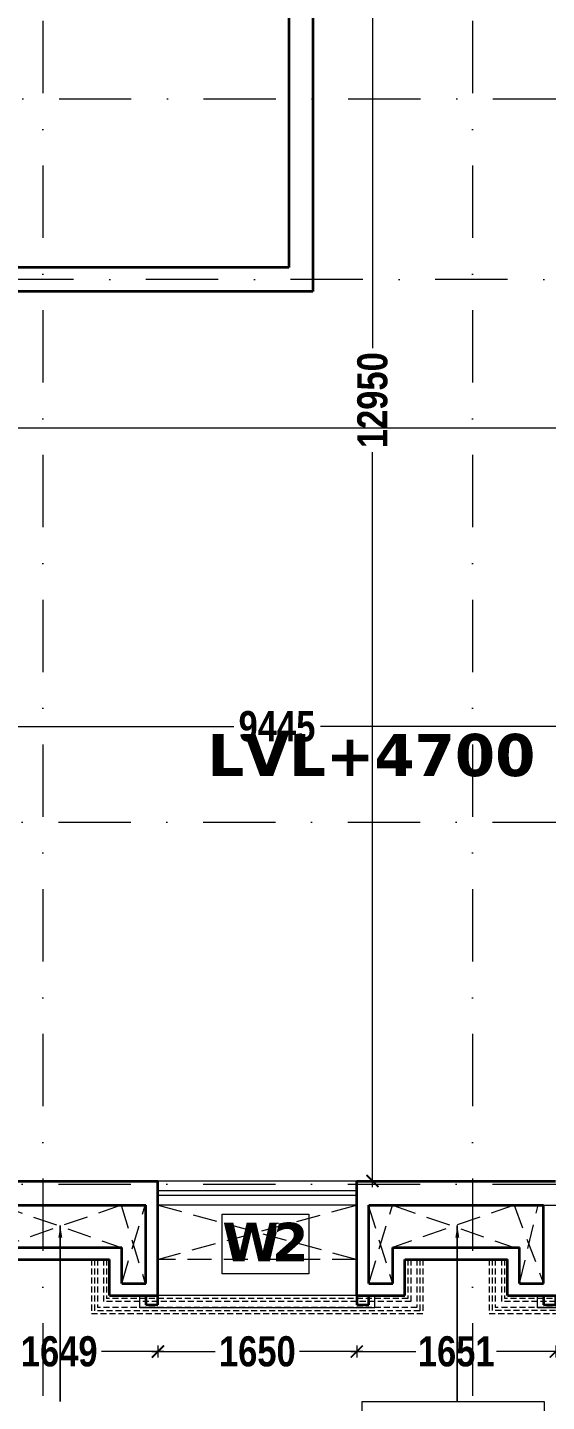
# Model space of a CAD drawing. Header units: millimetres. Extents: x -3092155 to 4513934, y -12317808 to 1850003.
# Drawn here: x -404027 to -399720, y -5738554 to -5727161 of the extents above; entities that cross this region are included whole.
import ezdxf

# ---------------------------------------------------------------- set-up
doc = ezdxf.new("R2010")
doc.units = ezdxf.units.MM
doc.header["$LTSCALE"] = 2
doc.header["$MEASUREMENT"] = 0
doc.header["$PDMODE"] = 34
doc.header["$PDSIZE"] = 500
for name, pattern in [('DASHDOT', [1, 0.5, -0.25, 0, -0.25]), ('DASHED2', [0.375, 0.25, -0.125]), ('HIDDEN', [0.375, 0.25, -0.125])]:
    doc.linetypes.add(name, pattern=pattern)
for name, color, linetype, lineweight in [('cornice', 12, 'Continuous', 25), ('D DIM', 250, 'Continuous', 9), ('DUCT', 37, 'Continuous', 35), ('GRID', 251, 'DASHDOT', 5), ('PROJ', 251, 'HIDDEN', 5), ('SILL', 74, 'Continuous', 9), ('TEXT', 7, 'Continuous', 13), ('W2', 162, 'Continuous', 5), ('WAll', 250, 'Continuous', 35), ('WIN', 5, 'Continuous', 15)]:
    doc.layers.add(name, color=color, linetype=linetype, lineweight=lineweight)
doc.layers.add('DOT', color=7, linetype='DASHED2', lineweight=0, true_color=0x89067c)
doc.layers.add('duct text', color=7, linetype='Continuous', lineweight=5, true_color=0x30182a)
doc.styles.add('door', font='arial.ttf', dxfattribs={"height": 70})
doc.styles.add('INNER DIM', font='ARIALNB.TTF', dxfattribs={"height": 250})
doc.styles.add('style2', font='verdana.ttf')
doc.dimstyles.new('DOOR', dxfattribs={"dimtxt": 100, "dimasz": 100, "dimexe": 25, "dimexo": 50, "dimgap": 25, "dimtad": 0, "dimtih": 1, "dimtoh": 1, "dimdec": 0, "dimzin": 3, "dimdsep": 46, "dimtxsty": 'door', "dimblk": 'OBLIQUE', "dimcen": 200, "dimclrd": 256, "dimclre": 256, "dimclrt": 256, "dimadec": 0, "dimazin": 0, "dimtfac": 1, "dimtdec": 0, "dimtofl": 0, "dimtmove": 2, "dimatfit": 3, "dimfxl": 300, "dimfxlon": 1, "dimfrac": 1, "dimtolj": 1, "dimtzin": 0, "dimlwd": -1, "dimlwe": -1, "dimarcsym": 0})
doc.dimstyles.new('INNER DIM', dxfattribs={"dimscale": 0, "dimtxt": 250, "dimasz": 100, "dimexe": 50, "dimexo": 50, "dimgap": 50, "dimtad": 0, "dimdec": 0, "dimzin": 0, "dimdsep": 46, "dimtxsty": 'INNER DIM', "dimblk": 'ARCHTICK', "dimcen": 100, "dimdle": 50, "dimclrd": 256, "dimclre": 256, "dimclrt": 256, "dimadec": 0, "dimazin": 0, "dimtfac": 1, "dimtdec": 0, "dimtix": 1, "dimtmove": 2, "dimatfit": 3, "dimfxl": 50, "dimfxlon": 1, "dimtolj": 1, "dimtzin": 0, "dimlwd": -1, "dimlwe": -1, "dimarcsym": 1})

# ---------------------------------------------------------------- blocks, each defined once
blk = doc.blocks.new('TGTG')
at = {"layer": 'W2', "lineweight": 15, "ltscale": 0.1}
for p, q in [((-1113180, -7689732), (-1112460, -7689732)), ((-1113180, -7690226), (-1113180, -7689732)), ((-1112460, -7689732), (-1112460, -7690226)), ((-1112460, -7690226), (-1113180, -7690226))]:
    blk.add_line(p, q, dxfattribs=at)
at = {"layer": 'W2', "ltscale": 100, "insert": (-1113179, -7689802), "char_height": 320, "width": 715, "attachment_point": 1, "style": 'style2'}
blk.add_mtext('{\\fVerdana|b1|i0|c0|p34;\\T0.8;W2}', dxfattribs=at)
blk = doc.blocks.new('_ArchTick')
at = {"color": 0, "linetype": 'ByBlock', "const_width": 0.15}
blk.add_lwpolyline([(-0.5, -0.5), (0.5, 0.5)], dxfattribs=at)
blk = doc.blocks.new('*D129')
at = {"layer": 'D DIM', "ltscale": 100, "transparency": 16777216}
for p, q in [((-402995, -5738140), (-402470, -5738140)), ((-402945, -5738090), (-402945, -5738190)), ((-401245, -5738140), (-401770, -5738140)), ((-401295, -5738090), (-401295, -5738190))]:
    blk.add_line(p, q, dxfattribs=at)
at = {"layer": 'Defpoints', "color": 0, "lineweight": 50, "ltscale": 100, "transparency": 16777216}
for p in [(-402945, -5737500), (-401295, -5737500), (-401295, -5738140)]:
    blk.add_point(p, dxfattribs=at)
at = {"layer": 'D DIM', "ltscale": 100, "transparency": 16777216, "xscale": 100, "yscale": 100, "zscale": 100, "rotation": 180}
blk.add_blockref('_ArchTick', (-402945, -5738140), dxfattribs=at)
at = {"layer": 'D DIM', "ltscale": 100, "transparency": 16777216, "xscale": 100, "yscale": 100, "zscale": 100}
blk.add_blockref('_ArchTick', (-401295, -5738140), dxfattribs=at)
at = {"layer": 'D DIM', "ltscale": 100, "transparency": 16777216, "insert": (-402120, -5738140), "char_height": 250, "attachment_point": 5, "style": 'INNER DIM'}
blk.add_mtext('\\A1;1650', dxfattribs=at)
blk = doc.blocks.new('*D262')
at = {"layer": 'D DIM', "ltscale": 100, "transparency": 16777216}
for p, q in [((-406679, -5730530), (-406679, -5730430)), ((-385234, -5730530), (-385234, -5730430)), ((-406729, -5730480), (-396837, -5730480)), ((-385184, -5730480), (-395957, -5730480))]:
    blk.add_line(p, q, dxfattribs=at)
at = {"layer": 'Defpoints', "color": 0, "lineweight": 50, "ltscale": 100, "transparency": 16777216}
for p in [(-385234, -5730480), (-406679, -5730703), (-385234, -5730701)]:
    blk.add_point(p, dxfattribs=at)
at = {"layer": 'D DIM', "ltscale": 100, "transparency": 16777216, "xscale": 100, "yscale": 100, "zscale": 100, "rotation": 180}
blk.add_blockref('_ArchTick', (-406679, -5730480), dxfattribs=at)
at = {"layer": 'D DIM', "ltscale": 100, "transparency": 16777216, "xscale": 100, "yscale": 100, "zscale": 100}
blk.add_blockref('_ArchTick', (-385234, -5730480), dxfattribs=at)
at = {"layer": 'D DIM', "ltscale": 100, "transparency": 16777216, "insert": (-396397, -5730480), "char_height": 250, "attachment_point": 5, "style": 'INNER DIM'}
blk.add_mtext('\\A1;21445', dxfattribs=at)
blk = doc.blocks.new('*D269')
at = {"layer": 'D DIM', "ltscale": 100, "transparency": 16777216}
for p, q in [((-406679, -5733006), (-406679, -5732906)), ((-397234, -5733006), (-397234, -5732906)), ((-406729, -5732956), (-402316, -5732956)), ((-397184, -5732956), (-401597, -5732956))]:
    blk.add_line(p, q, dxfattribs=at)
at = {"layer": 'Defpoints', "color": 0, "lineweight": 50, "ltscale": 100, "transparency": 16777216}
for p in [(-397234, -5732956), (-406679, -5733576), (-397234, -5733926)]:
    blk.add_point(p, dxfattribs=at)
at = {"layer": 'D DIM', "ltscale": 100, "transparency": 16777216, "xscale": 100, "yscale": 100, "zscale": 100, "rotation": 180}
blk.add_blockref('_ArchTick', (-406679, -5732956), dxfattribs=at)
at = {"layer": 'D DIM', "ltscale": 100, "transparency": 16777216, "xscale": 100, "yscale": 100, "zscale": 100}
blk.add_blockref('_ArchTick', (-397234, -5732956), dxfattribs=at)
at = {"layer": 'D DIM', "ltscale": 100, "transparency": 16777216, "insert": (-401957, -5732956), "char_height": 250, "attachment_point": 5, "style": 'INNER DIM'}
blk.add_mtext('\\A1;9445', dxfattribs=at)
blk = doc.blocks.new('*D824')
at = {"layer": 'D DIM', "ltscale": 100, "transparency": 16777216}
for p, q in [((-401114, -5723776), (-401214, -5723776)), ((-401164, -5723726), (-401164, -5729821)), ((-401164, -5736776), (-401164, -5730681)), ((-401214, -5736726), (-401114, -5736726))]:
    blk.add_line(p, q, dxfattribs=at)
at = {"layer": 'Defpoints', "color": 0, "lineweight": 50, "ltscale": 100, "transparency": 16777216}
for p in [(-400459, -5723776), (-401295, -5736726), (-401164, -5736726)]:
    blk.add_point(p, dxfattribs=at)
at = {"layer": 'D DIM', "ltscale": 100, "transparency": 16777216, "xscale": 100, "yscale": 100, "zscale": 100}
for p, rotation in [((-401164, -5723776), 90), ((-401164, -5736726), 270)]:
    blk.add_blockref('_ArchTick', p, dxfattribs=dict(at, rotation=rotation))
at = {"layer": 'D DIM', "ltscale": 100, "transparency": 16777216, "insert": (-401164, -5730251), "char_height": 250, "attachment_point": 5, "rotation": 90, "style": 'INNER DIM'}
blk.add_mtext('\\A1;12950', dxfattribs=at)
blk = doc.blocks.new('*D870')
at = {"layer": 'D DIM', "ltscale": 100, "transparency": 16777216}
for p, q in [((-404644, -5738140), (-404115, -5738140)), ((-404594, -5738090), (-404594, -5738190)), ((-402895, -5738140), (-403414, -5738140)), ((-402945, -5738090), (-402945, -5738190))]:
    blk.add_line(p, q, dxfattribs=at)
at = {"layer": 'Defpoints', "color": 0, "lineweight": 50, "ltscale": 100, "transparency": 16777216}
for p in [(-404594, -5737676), (-402945, -5737676), (-402945, -5738140)]:
    blk.add_point(p, dxfattribs=at)
at = {"layer": 'D DIM', "ltscale": 100, "transparency": 16777216, "xscale": 100, "yscale": 100, "zscale": 100, "rotation": 180}
blk.add_blockref('_ArchTick', (-404594, -5738140), dxfattribs=at)
at = {"layer": 'D DIM', "ltscale": 100, "transparency": 16777216, "xscale": 100, "yscale": 100, "zscale": 100}
blk.add_blockref('_ArchTick', (-402945, -5738140), dxfattribs=at)
at = {"layer": 'D DIM', "ltscale": 100, "transparency": 16777216, "insert": (-403764, -5738140), "char_height": 250, "attachment_point": 5, "style": 'INNER DIM'}
blk.add_mtext('\\A1;1649', dxfattribs=at)
blk = doc.blocks.new('*D871')
at = {"layer": 'D DIM', "ltscale": 100, "transparency": 16777216}
for p, q in [((-401345, -5738140), (-400804, -5738140)), ((-401295, -5738090), (-401295, -5738190)), ((-399594, -5738140), (-400136, -5738140)), ((-399644, -5738090), (-399644, -5738190))]:
    blk.add_line(p, q, dxfattribs=at)
at = {"layer": 'Defpoints', "color": 0, "lineweight": 50, "ltscale": 100, "transparency": 16777216}
for p in [(-401295, -5737676), (-399644, -5737676), (-399644, -5738140)]:
    blk.add_point(p, dxfattribs=at)
at = {"layer": 'D DIM', "ltscale": 100, "transparency": 16777216, "xscale": 100, "yscale": 100, "zscale": 100, "rotation": 180}
blk.add_blockref('_ArchTick', (-401295, -5738140), dxfattribs=at)
at = {"layer": 'D DIM', "ltscale": 100, "transparency": 16777216, "xscale": 100, "yscale": 100, "zscale": 100}
blk.add_blockref('_ArchTick', (-399644, -5738140), dxfattribs=at)
at = {"layer": 'D DIM', "ltscale": 100, "transparency": 16777216, "insert": (-400470, -5738140), "char_height": 250, "attachment_point": 5, "style": 'INNER DIM'}
blk.add_mtext('\\A1;1651', dxfattribs=at)
blk = doc.blocks.new('YHYH')
at = {"layer": 'DOT', "linetype": 'DASHED2', "ltscale": 100}
for p, q in [((-432779, -5887706), (-432779, -5888031)), ((-432754, -5887706), (-432754, -5888056)), ((-432704, -5887706), (-432704, -5888106)), ((-432679, -5887706), (-432679, -5888131)), ((-432654, -5887706), (-432654, -5888156)), ((-435404, -5887856), (-435404, -5888156)), ((-435379, -5887856), (-435379, -5888131)), ((-435354, -5887856), (-435354, -5888106)), ((-435304, -5887856), (-435304, -5888056)), ((-435279, -5887856), (-435279, -5888031)), ((-434826, -5888006), (-433176, -5888006)), ((-435354, -5888106), (-432704, -5888106)), ((-435304, -5888056), (-432754, -5888056)), ((-435279, -5888031), (-432779, -5888031)), ((-435404, -5888156), (-432654, -5888156)), ((-435379, -5888131), (-432679, -5888131))]:
    blk.add_line(p, q, dxfattribs=at)
blk = doc.blocks.new('ujuj')
at = {"layer": 'DUCT', "ltscale": 100}
for p, q in [((-427849, -5813156), (-427849, -5813081)), ((-427849, -5813081), (-427749, -5813081)), ((-427749, -5813081), (-427749, -5813156)), ((-426099, -5813156), (-426099, -5813081)), ((-426099, -5813081), (-425999, -5813081)), ((-425999, -5813081), (-425999, -5813156))]:
    blk.add_line(p, q, dxfattribs=at)
at = {"layer": 'PROJ', "ltscale": 250}
blk.add_line((-426099, -5813156), (-427749, -5813156), dxfattribs=at)
at = {"layer": 'SILL', "ltscale": 100}
for p, q in [((-425949, -5813056), (-427899, -5813056)), ((-427899, -5813056), (-427899, -5813156)), ((-426099, -5813156), (-427749, -5813156)), ((-425949, -5813056), (-425949, -5813156))]:
    blk.add_line(p, q, dxfattribs=at)
blk = doc.blocks.new('_Oblique')
at = {"color": 0, "linetype": 'ByBlock', "lineweight": -2}
blk.add_line((-0.5, -0.5), (0.5, 0.5), dxfattribs=at)
blk = doc.blocks.new('6yuj6kit')
at = {"layer": 'duct text', "ltscale": 0.1}
blk.add_lwpolyline([(-112577, -5667142), (-111068, -5667142), (-111068, -5667471), (-112577, -5667471)], close=True, dxfattribs=at)
for points in [[(-115082, -5665683), (-115082, -5667142), (-115082, -5665683)], [(-111788, -5665683), (-111788, -5667142), (-111788, -5665683)]]:
    blk.add_leader(points, dimstyle='DOOR', dxfattribs=at)

msp = doc.modelspace()

# ---------------------------------------------------------------- linework, layer by layer
at = {"layer": 'DOT', "ltscale": 400}
for p, q in [((-403249.6, -5736926.2), (-404259.6, -5737276.2)), ((-404259.6, -5736926.2), (-403249.6, -5737276.2)), ((-403249.6, -5736926.2), (-403049.6, -5737576.2)), ((-403245.2, -5737576.2), (-403049.6, -5736926.2)), ((-402949.6, -5737376.2), (-401299.2, -5736926.2)), ((-401299.2, -5737376.2), (-402949.6, -5736926.2)), ((-401199.2, -5736926.2), (-400999.2, -5737576.2)), ((-401195.2, -5737576.2), (-400999.2, -5736926.2)), ((-399989.6, -5736926.2), (-400999.2, -5737276.2)), ((-400999.2, -5736926.2), (-399989.6, -5737276.2)), ((-399989.6, -5736926.2), (-399744.7, -5737576.2)), ((-399944.7, -5737576.2), (-399789.6, -5736926.2)), ((-399794.6, -5736926.2), (-398594.8, -5736926.2)), ((-401299.2, -5737376.2), (-402949.6, -5737376.2))]:
    msp.add_line(p, q, dxfattribs=at)
at = {"layer": 'DOT', "linetype": 'DASHED2', "ltscale": 100}
for p, q in [((-403496, -5737376.2), (-403496, -5737826.2)), ((-403471, -5737376.2), (-403471, -5737801.2)), ((-403446, -5737376.2), (-403446, -5737776.2)), ((-403396, -5737376.2), (-403396, -5737726.2)), ((-403371, -5737376.2), (-403371, -5737701.2)), ((-400871, -5737376.2), (-400871, -5737701.2)), ((-400846, -5737376.2), (-400846, -5737726.2)), ((-400796, -5737376.2), (-400796, -5737776.2)), ((-400771, -5737376.2), (-400771, -5737801.2)), ((-400746, -5737376.2), (-400746, -5737826.2)), ((-400846, -5737726.2), (-403396, -5737726.2)), ((-400871, -5737701.2), (-403371, -5737701.2)), ((-401323.5, -5737676.2), (-402973.5, -5737676.2)), ((-400746, -5737826.2), (-403496, -5737826.2)), ((-400771, -5737801.2), (-403471, -5737801.2)), ((-400796, -5737776.2), (-403446, -5737776.2))]:
    msp.add_line(p, q, dxfattribs=at)
at = {"layer": 'DUCT', "ltscale": 100}
for p, q in [((-404594.7, -5736726.2), (-402945.2, -5736726.2)), ((-402945.2, -5737676.2), (-402945.2, -5736726.2)), ((-401295.2, -5737676.2), (-401295.2, -5736726.2)), ((-401295.2, -5736726.2), (-399644.7, -5736726.2)), ((-404494.7, -5736926.2), (-403045.2, -5736926.2)), ((-403045.2, -5737576.2), (-403045.2, -5736926.2)), ((-401195.2, -5737576.2), (-401195.2, -5736926.2)), ((-401195.2, -5736926.2), (-399744.7, -5736926.2)), ((-399744.7, -5737576.2), (-399744.7, -5736926.2)), ((-404294.7, -5737276.2), (-403245.2, -5737276.2)), ((-404194.7, -5737376.2), (-403345.2, -5737376.2)), ((-403345.2, -5737676.2), (-403345.2, -5737376.2)), ((-403245.2, -5737576.2), (-403245.2, -5737276.2)), ((-400995.2, -5737576.2), (-400995.2, -5737276.2)), ((-400995.2, -5737276.2), (-399944.7, -5737276.2)), ((-400895.2, -5737676.2), (-400895.2, -5737376.2)), ((-400895.2, -5737376.2), (-400044.7, -5737376.2)), ((-400044.7, -5737676.2), (-400044.7, -5737376.2)), ((-399944.7, -5737576.2), (-399944.7, -5737276.2)), ((-403245.2, -5737576.2), (-403045.2, -5737576.2)), ((-401195.2, -5737576.2), (-400995.2, -5737576.2)), ((-399944.7, -5737576.2), (-399744.7, -5737576.2)), ((-403345.2, -5737676.2), (-402945.2, -5737676.2)), ((-401295.2, -5737676.2), (-400895.2, -5737676.2)), ((-400044.7, -5737676.2), (-399644.7, -5737676.2))]:
    msp.add_line(p, q, dxfattribs=at)
at = {"layer": 'GRID', "color": 5, "ltscale": 600}
for p, q in [((-403904.7, -5657499.4), (-403898.6, -5742187.2)), ((-400334.7, -5657499.4), (-400334.7, -5742293.2))]:
    msp.add_line(p, q, dxfattribs=at)
at = {"layer": 'GRID', "color": 6, "ltscale": 600}
for p, q in [((-462570.4, -5727751.2), (-364940, -5727751.2)), ((-366441.5, -5729251.2), (-461068.9, -5729251.2)), ((-460174.6, -5733751.2), (-367335.1, -5733751.2)), ((-460174.6, -5736751.2), (-367335.1, -5736751.2))]:
    msp.add_line(p, q, dxfattribs=at)
at = {"layer": 'SILL', "ltscale": 100}
for p, q in [((-401295.2, -5736726.2), (-402945.2, -5736726.2)), ((-401299.3, -5736926.2), (-402945.2, -5736926.2))]:
    msp.add_line(p, q, dxfattribs=at)
at = {"layer": 'WAll', "ltscale": 100}
for p, q in [((-401858.8, -5719976.2), (-401858.8, -5729151.2)), ((-401658.8, -5719976.2), (-401658.8, -5729351.2)), ((-401858.8, -5729151.2), (-406679.3, -5729151.2)), ((-401658.8, -5729351.2), (-406679.3, -5729351.2))]:
    msp.add_line(p, q, dxfattribs=at)
at = {"layer": 'WIN', "ltscale": 100}
for p, q in [((-401295.2, -5736806.2), (-402945.2, -5736806.2)), ((-401295.2, -5736846.2), (-402945.2, -5736846.2))]:
    msp.add_line(p, q, dxfattribs=at)

# ---------------------------------------------------------------- block references
at = {"layer": 'cornice', "color": 3, "lineweight": 50}
msp.add_blockref('6yuj6kit', (-288672.7, -71412.7), dxfattribs=at)
at = {"layer": 'cornice', "color": 3, "lineweight": 50, "xscale": -1, "rotation": 180}
for p in [(24804.1, -11550832.4), (28104.6, -11550832.4)]:
    msp.add_blockref('ujuj', p, dxfattribs=at)
at = {"layer": 'DUCT', "xscale": -1}
msp.add_blockref('YHYH', (-832849.4, 150330), dxfattribs=at)
at = {"layer": 'W2'}
msp.add_blockref('TGTG', (710768.2, 1952729.8), dxfattribs=at)

# ---------------------------------------------------------------- texts
at = {"layer": 'TEXT', "ltscale": 0.1, "insert": (-401173.8, -5733196.5), "char_height": 350, "attachment_point": 5, "style": 'style2'}
msp.add_mtext('\\pxt11;{\\fVerdana|b1|i0|c0|p34;LVL+4700}', dxfattribs=at)

# ---------------------------------------------------------------- dimensions: what is measured, and where the dimension line sits
at = {"layer": 'D DIM', "ltscale": 100}
dim = msp.add_linear_dim(base=(-401164.4, -5736726.2), p1=(-400458.8, -5723776.2), p2=(-401295.2, -5736726.2), angle=90, dimstyle='INNER DIM', override={"dimscale": 1}, dxfattribs=at)
dim.commit()
dim.dimension.update_dxf_attribs({"geometry": '*D824', "text_midpoint": (-401164.4, -5730251.2)})
for base, p1, p2, picture, middle in [((-385234.3, -5730479.5), (-406678.9, -5730703.1), (-385234.3, -5730701.2), '*D262', (-396396.9, -5730479.5)), ((-402945.2, -5738140.3), (-404594.3, -5737676.2), (-402945.2, -5737676.2), '*D870', (-403764.1, -5738140.3))]:
    dim = msp.add_linear_dim(base=base, p1=p1, p2=p2, dimstyle='INNER DIM', override={"dimscale": 1}, dxfattribs=at)
    dim.commit()
    dim.dimension.update_dxf_attribs({"geometry": picture, "text_midpoint": middle, "dimtype": 160})
for base, p1, p2, picture, middle in [((-397234.3, -5732956.5), (-406678.9, -5733576.2), (-397234.3, -5733926.2), '*D269', (-401956.6, -5732956.5)), ((-401294.8, -5738140.3), (-402944.8, -5737500.5), (-401294.8, -5737500.5), '*D129', (-402119.8, -5738140.3)), ((-399644.3, -5738140.3), (-401295.2, -5737676.2), (-399644.3, -5737676.2), '*D871', (-400469.7, -5738140.3))]:
    dim = msp.add_linear_dim(base=base, p1=p1, p2=p2, dimstyle='INNER DIM', override={"dimscale": 1}, dxfattribs=at)
    dim.commit()
    dim.dimension.update_dxf_attribs({"geometry": picture, "text_midpoint": middle})

doc.saveas('drawing.dxf')
